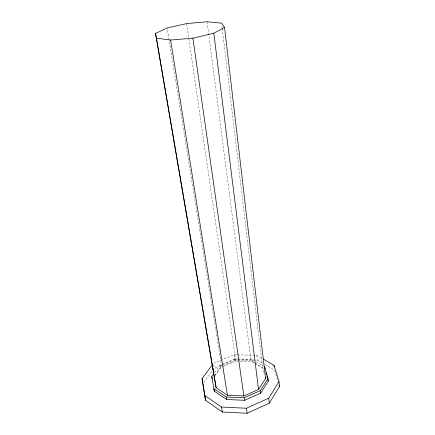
<?xml version="1.0" encoding="UTF-8"?>
<svg xmlns="http://www.w3.org/2000/svg" width="435" height="435" viewBox="0 0 435 435"><rect width="100%" height="100%" fill="white"/><g stroke="black" fill="none" stroke-linecap="round" stroke-linejoin="round"><path stroke-width="0.33" stroke-dasharray="2.17 1.63" d="M214.95 375.231L220.463 367.722L221.681 367.211M214.933 375.53L221.703 366.313L167.192 27.981M214.537 372.779L220.072 365.286L221.899 364.519M203.7 382.37L212.356 370.756M212.753 370.228L214.325 368.113L221.796 364.97M222.508 364.264L235.324 358.875L237.341 358.94M222.415 364.709L234.862 359.479L237.521 359.56M223.525 365.547L235.678 360.425L251.082 360.909L254.513 362.937M222.29 366.955L235.678 361.306L252.441 361.833L263.784 368.559M236.836 354.786L234.166 354.71L213.514 363.334L214.325 368.113M237.505 354.808L256.862 355.373L262.006 358.353M238.01 358.957L252.126 359.392L253.833 360.397M238.184 359.576L257.455 360.175L262.571 363.171M264.844 364.503L274.512 370.169L277.764 380.832M256.106 361.735L262.925 365.759M255.084 363.279L262.512 367.678L264.306 374.062M220.072 365.286L220.463 367.722M234.166 354.71L234.862 359.479M186.626 23.588L235.678 360.425M235.324 358.875L235.678 361.306M207.093 21.75L251.082 360.909M252.126 359.392L252.441 361.833M256.862 355.373L257.455 360.175M221.942 25.844L222.182 27.867M222.263 28.541L262.512 367.678"/><path stroke-width="0.65" d="M212.329 364.916L202.025 378.597L205.51 400.276L222.328 412.016L247.156 413.25L269.308 403.196L279.482 386.476L278.976 381.528L273.996 365.297L263.148 359.011M204.602 395.371L221.491 407.046L246.444 408.242L268.727 398.194L278.976 381.528M213.743 373.85L211.769 376.531L214.314 391.163L226.662 399.488L244.622 400.298L260.706 393.126L268.313 381.12L268.031 378.619L264.632 366.765L264.844 368.614M214.314 391.163L213.884 388.678L226.254 396.981L244.263 397.775L260.391 390.608L268.031 378.619M258.559 389.455L265.567 378.532L224.558 27.47L221.622 23.147L207.093 21.75L186.626 23.588L167.192 27.981L155.518 33.495L216.124 387.71L227.44 395.257L243.85 395.975L258.559 389.455L213.792 33.256L224.558 27.47M155.518 33.495L156.437 38.16L170.618 40.042L192.895 38.16L213.792 33.256M279.101 385.22L279.482 386.476M265.992 372.985L266.53 374.861M266.883 376.112L267.422 377.993M267.781 379.244L268.313 381.12M265.209 377.254L265.567 378.532M202.025 378.597L202.917 383.425M211.769 376.531L212.193 378.983M156.437 38.16L216.124 387.71M221.491 407.046L222.328 412.016M170.618 40.042L227.44 395.257M226.254 396.981L226.662 399.488M203.014 384.072L205.51 400.276M246.444 408.242L247.156 413.25M244.263 397.775L244.622 400.298M192.895 38.16L243.85 395.975M260.391 390.608L260.706 393.126M268.727 398.194L269.308 403.196M273.996 365.297L274.126 366.515"/></g></svg>
